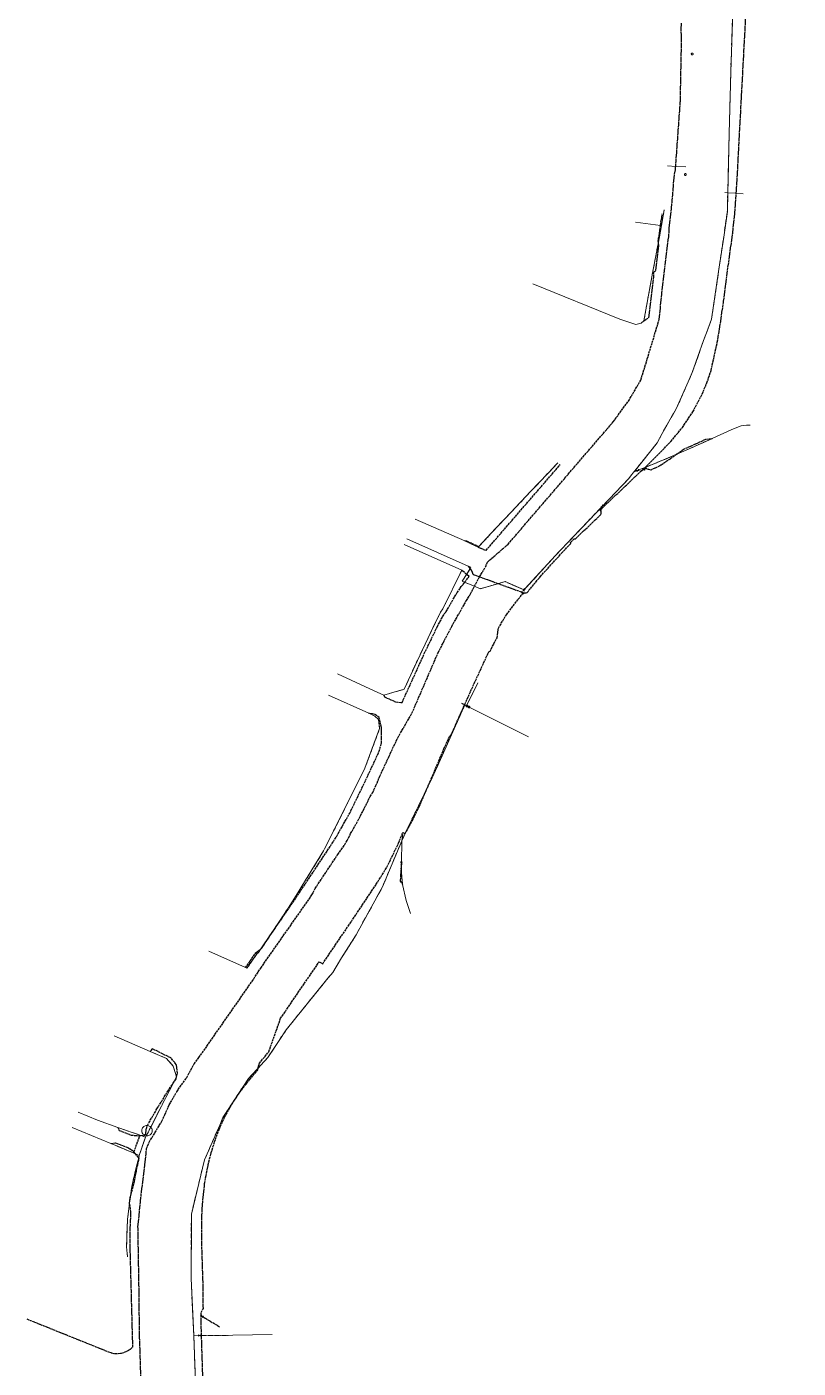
# Model space of a CAD drawing. Header units: metres. Extents: x 105265 to 106214, y 111498 to 118425.
# Drawn here: x 105337 to 105757, y 113276 to 114006 of the extents above; entities that cross this region are included whole.
import ezdxf

# ---------------------------------------------------------------- set-up
doc = ezdxf.new("R2010")
doc.units = ezdxf.units.M
doc.linetypes.add('DASHDOT', pattern=[3.556, 2.54, -0.508, 0, -0.508])
doc.linetypes.add('DASHED', pattern=[1.524, 1.27, -0.254])
for name, color, linetype, lineweight in [('30-RED-VANTI-EXIST', 52, 'CONTINUOUS', 13), ('30-RED-VANTI-PROY', 2, 'DASHED', 25), ('30-RED-VANTI-RETIRO', 8, 'DASHDOT', 13), ('30-RED-VANTI-SINCLAS', 9, 'CONTINUOUS', 5)]:
    doc.layers.add(name, color=color, linetype=linetype, lineweight=lineweight)

msp = doc.modelspace()

# ---------------------------------------------------------------- linework, layer by layer
at = {"layer": '30-RED-VANTI-EXIST'}
for points in [[(105718.4766, 113915.5228), (105718.6339, 113922.4429), (105719.2395, 113947.8099), (105720.1133, 113981.1787), (105721.1593, 114014.0323), (105729.4755, 114050.0875), (105734.4411, 114072.4395), (105742.8363, 114092.3855), (105747.7619, 114103.8245), (105751.6205, 114113.1251), (105754.0647, 114118.8853), (105754.9175, 114120.2685)], [(105667.4951, 113763.786), (105680.1245, 113779.5951), (105684.0887, 113786.9505), (105690.4821, 113798.0245), (105696.9487, 113812.7043), (105699.1993, 113817.8223), (105705.3189, 113835.2093), (105706.9035, 113839.4129), (105709.5815, 113846.7035), (105713.4545, 113872.7233), (105716.2765, 113891.3637), (105718.2471, 113905.4221), (105718.4766, 113915.5228)], [(105682.3915, 113897.7325), (105683.9317, 113906.1647)], [(105681.9188, 113897.7923), (105668.2485, 113899.5223)], [(105680.724, 113888.613), (105681.2773, 113891.5501), (105682.3915, 113897.7325)], [(105682.3915, 113897.7325), (105681.9188, 113897.7923)], [(105672.8413, 113845.9447), (105677.9175, 113873.7151), (105680.724, 113888.613)], [(105612.4173, 113866.0187), (105659.7657, 113846.7403), (105668.3915, 113843.8859), (105671.3289, 113844.5477), (105672.8413, 113845.9447)], [(105709.9483, 113781.8195), (105720.6113, 113786.7455), (105725.7081, 113788.7329), (105728.7459, 113789.0743), (105730.6871, 113789.0955)], [(105690.8139, 113773.3531), (105695.8653, 113775.5869), (105709.81, 113781.7583)], [(105709.81, 113781.7583), (105709.9483, 113781.8195)], [(105582.759, 113722.7682), (105592.1871, 113732.8885), (105600.7951, 113742.0307), (105611.2255, 113752.9865), (105620.5943, 113762.8875), (105626.1123, 113768.7307)], [(105673.5258, 113766.1676), (105686.9763, 113771.6561), (105690.8139, 113773.3531)], [(105650.7108, 113745.524), (105657.3937, 113752.5491), (105664.6119, 113760.0897), (105667.4729, 113763.7583), (105667.4951, 113763.786)], [(105667.4675, 113763.7759), (105667.4951, 113763.786)], [(105667.4951, 113763.786), (105668.8936, 113764.302)], [(105668.8936, 113764.302), (105669.5229, 113764.5341)], [(105669.5229, 113764.5341), (105670.1423, 113764.7869)], [(105670.1423, 113764.7869), (105673.5258, 113766.1676)], [(105608.1707, 113700.0563), (105616.3189, 113709.0111), (105624.6985, 113718.1733), (105634.4213, 113728.3751), (105646.7313, 113741.3689), (105649.788, 113744.5577)], [(105649.788, 113744.5577), (105650.2503, 113745.04)], [(105650.2503, 113745.04), (105650.7108, 113745.524)], [(105548.5285, 113737.9565), (105575.3865, 113726.1899)], [(105573.7895, 113710.2779), (105542.5065, 113724.2201)], [(105577.2139, 113712.5497), (105543.8545, 113727.3785)], [(105575.3865, 113726.1899), (105582.7569, 113722.7659), (105582.759, 113722.7682)], [(105531.4447, 113642.3125), (105542.5379, 113645.5413), (105549.6323, 113661.2385), (105558.1269, 113678.9291), (105562.2509, 113687.3605), (105563.5529, 113689.3089), (105573.7895, 113710.2779)], [(105575.3664, 113703.7362), (105574.0411, 113704.2841), (105576.3808, 113708.0165)], [(105576.3808, 113708.0165), (105578.41, 113711.2535)], [(105577.2139, 113712.5497), (105578.7813, 113711.8459)], [(105578.41, 113711.2535), (105578.7813, 113711.8459)], [(105580.7203, 113701.523), (105575.3664, 113703.7362)], [(105593.4822, 113702.9427), (105583.8755, 113700.2187), (105580.7203, 113701.523)], [(105607.6761, 113699.5403), (105597.3363, 113704.0355), (105593.4822, 113702.9427)], [(105607.7155, 113699.5561), (105608.1707, 113700.0563)], [(105506.1215, 113653.9289), (105526.2057, 113644.7301)], [(105523.1959, 113632.4793), (105501.3837, 113642.3057)], [(105526.2057, 113644.7301), (105531.4447, 113642.3125)], [(105576.6024, 113636.901), (105582.4749, 113648.9279)], [(105554.6552, 113590.9597), (105556.6659, 113595.0641), (105563.0769, 113609.3409), (105570.3429, 113625.6405), (105575.4687, 113636.9801)], [(105575.4687, 113636.9801), (105575.4739, 113636.9915)], [(105576.4095, 113636.5059), (105576.5296, 113636.7518)], [(105576.5296, 113636.7518), (105576.6024, 113636.901)], [(105577.7865, 113635.8341), (105577.9161, 113635.7688)], [(105577.9161, 113635.7688), (105578.0791, 113635.6868)], [(105578.0791, 113635.6868), (105578.2094, 113635.6212)], [(105578.2094, 113635.6212), (105610.0369, 113619.5949)], [(105523.1959, 113632.4793), (105526.5171, 113630.9751), (105528.4913, 113629.0111), (105529.1329, 113624.2481), (105521.1377, 113602.6599), (105509.9687, 113580.2261), (105504.1097, 113568.4927), (105498.6099, 113557.5737), (105486.8171, 113538.4053), (105484.7107, 113534.8575), (105479.3947, 113526.5269), (105473.1861, 113517.1453), (105464.5747, 113504.3884)], [(105542.9647, 113567.0861), (105543.4735, 113568.2677), (105550.3105, 113582.0911), (105554.6552, 113590.9597)], [(105463.0016, 113439.4658), (105464.5685, 113441.1465), (105468.2701, 113445.1877), (105474.3817, 113454.5017), (105478.3149, 113460.3799), (105500.2727, 113487.4777), (105503.5873, 113491.5317), (105508.4493, 113499.5143), (105516.3395, 113512.0267), (105530.6557, 113538.0225), (105537.3747, 113554.1033), (105541.2245, 113563.0444)], [(105541.2245, 113563.0444), (105541.1537, 113562.4857), (105540.9702, 113551.752)], [(105541.2245, 113563.0444), (105542.9647, 113567.0861)], [(105541.6775, 113566.6185), (105541.2245, 113563.0444)], [(105540.9582, 113550.4157), (105540.9517, 113545.6935), (105541.6127, 113539.3155)], [(105540.9591, 113551.0738), (105540.9582, 113550.4157)], [(105540.9702, 113551.752), (105540.9591, 113551.1059)], [(105540.9591, 113551.1059), (105540.9591, 113551.0944)], [(105540.9591, 113551.0944), (105540.9591, 113551.0738)], [(105541.6127, 113539.3155), (105541.6131, 113539.3123)], [(105541.6131, 113539.3123), (105543.4621, 113530.6543), (105545.9879, 113523.4921)], [(105464.5747, 113504.3884), (105462.9075, 113501.9185), (105462.4695, 113501.7309), (105456.9423, 113493.8159), (105456.1719, 113494.1247)], [(105436.1471, 113503.0617), (105456.1719, 113494.1247)], [(105404.2783, 113448.5791), (105384.6761, 113457.0793)], [(105416.8705, 113431.3201), (105418.6007, 113434.7953), (105416.8711, 113440.6239), (105413.1231, 113444.7853), (105404.2783, 113448.5791)], [(105428.0031, 113294.1739), (105426.5967, 113325.0861), (105426.7005, 113356.1701), (105426.7073, 113360.1233), (105433.8439, 113389.5933), (105442.1171, 113408.3821), (105443.8723, 113412.5921), (105452.6745, 113426.0883), (105457.8185, 113433.9061), (105463.0016, 113439.4658)], [(105404.6078, 113407.4334), (105409.1777, 113416.3455), (105412.8625, 113423.5423), (105416.5985, 113430.7737), (105416.8705, 113431.3201)], [(105386.6355, 113407.2611), (105375.6109, 113411.1647), (105365.1135, 113415.4757)], [(105382.9843, 113398.4681), (105361.8119, 113407.2599)], [(105399.2606, 113402.8254), (105386.6355, 113407.2611)], [(105398.3909, 113392.0465), (105401.7893, 113401.9369)], [(105401.7893, 113401.9369), (105399.2606, 113402.8254)], [(105401.7893, 113401.9369), (105402.1494, 113402.6392)], [(105402.1494, 113402.6392), (105404.6078, 113407.4334)], [(105383.0233, 113398.4518), (105382.9843, 113398.4681)], [(105396.261, 113392.9343), (105383.0233, 113398.4518)], [(105393.5247, 113369.3676), (105394.2815, 113375.1835), (105396.7541, 113385.4155), (105398.067, 113390.7343)], [(105398.3909, 113392.0465), (105396.261, 113392.9343)], [(105398.067, 113390.7343), (105398.3909, 113392.0465)], [(105391.9705, 113336.9167), (105391.4443, 113342.3861), (105391.9585, 113357.3315), (105393.0824, 113365.9685)], [(105393.0824, 113365.9685), (105393.5247, 113369.3676)], [(105411.7422, 113060.854), (105414.8959, 113074.2439), (105418.6849, 113090.1805), (105421.8379, 113103.1459), (105425.4523, 113118.3529), (105427.1001, 113125.4585), (105429.7213, 113148.0699), (105430.9415, 113158.1793), (105431.2885, 113188.0939), (105431.2295, 113210.0763), (105430.3547, 113234.7379), (105429.0251, 113264.9703), (105428.9703, 113268.0487), (105428.0031, 113294.1739)], [(105428.0031, 113294.1739), (105430.5395, 113294.1362)], [(105430.5395, 113294.1362), (105431.2077, 113294.1263)], [(105431.2077, 113294.1263), (105431.2199, 113294.1261), (105431.8757, 113294.1278)], [(105431.8757, 113294.1278), (105432.2416, 113294.1288)], [(105432.2416, 113294.1288), (105449.2547, 113294.1728)], [(105449.2547, 113294.1728), (105470.6925, 113294.5587)]]:
    msp.add_lwpolyline(points, dxfattribs=at)
at = {"layer": '30-RED-VANTI-PROY'}
for points in [[(105723.0949, 113915.2215), (105723.4981, 113920.8795), (105724.6913, 113944.0477), (105725.9483, 113967.4421), (105727.0603, 113988.3507), (105728.3959, 114013.3611), (105730.6783, 114040.3445), (105731.4573, 114048.1333), (105734.9819, 114053.5943), (105736.8243, 114065.2785), (105738.5657, 114072.6891), (105741.0411, 114081.8181), (105745.6237, 114095.1253), (105747.9125, 114101.3023), (105753.8317, 114113.7905), (105753.9255, 114115.2211), (105755.2749, 114117.9493), (105756.4833, 114118.6705), (105756.7763, 114119.1933)], [(105690.1611, 113929.8803), (105692.6955, 113965.3527), (105693.3699, 114000.1301), (105693.0577, 114003.8996), (105693.3521, 114007.6705)], [(105583.4243, 113706.6041), (105586.8215, 113712.3143), (105587.7547, 113714.6325), (105598.9577, 113724.3955), (105656.2147, 113790.9971), (105664.4907, 113802.2521), (105671.1805, 113813.6245), (105681.2393, 113846.7487), (105682.6437, 113861.1821), (105686.1241, 113889.7663), (105686.4437, 113891.9799), (105686.6545, 113896.3845), (105688.4809, 113913.0949), (105689.2835, 113923.9021), (105690.0407, 113928.1947), (105690.1611, 113929.8803)], [(105673.5258, 113766.1676), (105674.3509, 113766.9183), (105687.5483, 113780.3173), (105693.7847, 113787.9033), (105699.5411, 113796.4419), (105704.5447, 113806.0343), (105707.0653, 113812.0751), (105709.4217, 113818.9333), (105712.7867, 113834.2455), (105714.0181, 113841.3425), (105716.0761, 113855.6513), (105717.3825, 113865.7933), (105719.4105, 113880.8569), (105721.1805, 113893.5495), (105722.3117, 113904.2299), (105723.0949, 113915.2215)], [(105680.724, 113888.613), (105680.6439, 113889.0371), (105681.9188, 113897.7923)], [(105681.9188, 113897.7923), (105682.8307, 113904.0543)], [(105672.8413, 113845.9447), (105675.4879, 113847.4581), (105678.2631, 113869.7019), (105678.1443, 113872.2939), (105679.3405, 113873.3739), (105681.0559, 113886.8551), (105680.724, 113888.613)], [(105709.81, 113781.7583), (105706.3219, 113781.2709), (105694.4721, 113775.9419), (105690.8139, 113773.3531)], [(105709.8269, 113781.7607), (105709.81, 113781.7583)], [(105582.759, 113722.7682), (105582.7735, 113722.7363), (105586.9977, 113721.0491), (105627.4017, 113767.7741)], [(105690.8139, 113773.3531), (105687.1123, 113770.7337), (105681.5263, 113766.9799), (105676.7757, 113764.7241), (105673.4571, 113765.4648)], [(105649.9301, 113743.8466), (105660.4151, 113753.7869), (105668.5243, 113761.4809), (105671.0189, 113763.8865), (105673.5258, 113766.1676)], [(105672.8904, 113765.0971), (105671.0397, 113763.8925)], [(105672.9937, 113765.1644), (105672.8904, 113765.0971)], [(105673.0937, 113765.2295), (105672.9937, 113765.1644)], [(105673.1957, 113765.2958), (105673.0937, 113765.2295)], [(105673.3114, 113765.3712), (105673.1957, 113765.2958)], [(105673.4571, 113765.4648), (105673.3114, 113765.3712)], [(105607.7064, 113697.9558), (105609.1933, 113697.9645), (105616.4399, 113706.7247), (105628.0803, 113719.4737), (105633.0735, 113724.8413), (105632.9929, 113725.3281), (105634.9341, 113727.2817), (105635.6961, 113727.3995), (105646.2841, 113737.5799), (105649.6845, 113740.8543), (105649.4464, 113743.3855)], [(105649.4464, 113743.3855), (105649.4467, 113743.3881)], [(105649.4467, 113743.3881), (105649.5716, 113743.5068)], [(105649.5716, 113743.5068), (105649.6703, 113743.6003)], [(105649.6703, 113743.6003), (105649.7571, 113743.6826)], [(105649.7571, 113743.6826), (105649.8421, 113743.7632)], [(105649.8421, 113743.7632), (105649.9301, 113743.8466)], [(105575.3865, 113726.1899), (105576.3103, 113726.2333), (105582.4727, 113723.3975), (105582.759, 113722.7682)], [(105576.3808, 113708.0165), (105573.7895, 113710.2779)], [(105575.3664, 113703.7362), (105577.7431, 113706.8275), (105576.3808, 113708.0165)], [(105578.41, 113711.2535), (105577.846, 113711.933), (105577.2139, 113712.5497)], [(105579.9137, 113707.8821), (105579.5805, 113709.0759), (105579.0756, 113710.2079), (105578.41, 113711.2535)], [(105583.4243, 113706.6041), (105579.9137, 113707.8821)], [(105399.3193, 113270.1285), (105398.5125, 113295.2323), (105398.2719, 113318.7925), (105397.6749, 113353.1021), (105399.3349, 113370.0874), (105401.4145, 113387.0265), (105402.3683, 113395.7015), (105403.7365, 113399.1325), (105410.6769, 113410.6263), (105412.2229, 113414.1601), (105414.6719, 113419.5345), (105418.7411, 113426.5993), (105424.2061, 113434.4415), (105428.2239, 113441.8055), (105430.8503, 113445.2311), (105460.6313, 113487.9779), (105464.4493, 113493.9303), (105492.3233, 113533.6531), (105494.0397, 113537.1911), (105506.3939, 113555.7393), (105510.1557, 113561.0249), (105511.4993, 113563.2617), (105513.3459, 113567.0463), (105516.4725, 113572.5449), (105520.2381, 113579.6281), (105524.0165, 113587.2797), (105525.3595, 113589.4459), (105527.1071, 113593.1203), (105529.2391, 113598.2497), (105534.2291, 113609.1153), (105538.9769, 113619.1077), (105546.7089, 113632.5309), (105560.9165, 113665.4169), (105568.3634, 113679.7348), (105576.3435, 113693.7625), (105578.5697, 113697.4163), (105580.7203, 113701.523)], [(105531.4447, 113642.3125), (105531.6853, 113641.3857), (105537.8173, 113638.6529), (105539.3921, 113638.4233), (105541.3365, 113638.3957), (105553.4135, 113664.8939), (105560.4927, 113679.5345), (105564.2317, 113686.4679), (105565.3581, 113687.8193), (105571.2353, 113698.0883), (105573.5379, 113701.3579), (105575.3664, 113703.7362)], [(105580.7203, 113701.523), (105583.0645, 113705.9993), (105583.4243, 113706.6041)], [(105593.4822, 113702.9427), (105583.4243, 113706.6041)], [(105606.3253, 113698.2674), (105593.4822, 113702.9427)], [(105575.3224, 113637.0545), (105575.4911, 113637.4311), (105580.5581, 113648.6979), (105588.0341, 113664.8471), (105588.5417, 113665.7953), (105589.1713, 113666.2311), (105592.9833, 113673.5609), (105593.7291, 113678.7633), (105598.0473, 113686.0457), (105607.2045, 113697.9473), (105607.1347, 113697.9727)], [(105606.4416, 113698.2251), (105606.3253, 113698.2674)], [(105606.5542, 113698.1841), (105606.4416, 113698.2251)], [(105606.6691, 113698.1422), (105606.5542, 113698.1841)], [(105606.7996, 113698.0947), (105606.6691, 113698.1422)], [(105606.9511, 113698.0396), (105606.7996, 113698.0947)], [(105606.9744, 113698.0311), (105606.9511, 113698.0396)], [(105607.1347, 113697.9727), (105606.9744, 113698.0311)], [(105607.2089, 113697.9529), (105607.283, 113697.9533)], [(105607.283, 113697.9533), (105607.4245, 113697.9541)], [(105607.4245, 113697.9541), (105607.5632, 113697.955)], [(105607.5632, 113697.955), (105607.7064, 113697.9558)], [(105554.6552, 113590.9597), (105557.1987, 113596.8421), (105564.0953, 113613.1717), (105567.1157, 113619.8791), (105567.9125, 113620.5079), (105575.3224, 113637.0545)], [(105573.5821, 113637.9397), (105575.3224, 113637.0545)], [(105575.3224, 113637.0545), (105575.4687, 113636.9801)], [(105575.4687, 113636.9801), (105576.151, 113636.6331)], [(105576.151, 113636.6331), (105576.2806, 113636.5672)], [(105576.2806, 113636.5672), (105576.4432, 113636.4845)], [(105576.4432, 113636.4845), (105576.6283, 113636.3903), (105576.7255, 113636.3436)], [(105576.7255, 113636.3436), (105576.8899, 113636.2647)], [(105576.8899, 113636.2647), (105577.0213, 113636.2016)], [(105577.0213, 113636.2016), (105577.3374, 113636.0498)], [(105577.3374, 113636.0498), (105577.4687, 113635.9867)], [(105577.4687, 113635.9867), (105577.6332, 113635.9077)], [(105577.6332, 113635.9077), (105577.7865, 113635.8341)], [(105464.5747, 113504.3884), (105464.8317, 113504.5887), (105475.3317, 113520.0179), (105480.1823, 113527.0915), (105491.3701, 113543.6447), (105501.5071, 113558.8777), (105505.7755, 113565.6523), (105512.8191, 113578.1173), (105521.5009, 113595.9189), (105528.8597, 113611.7681), (105530.0703, 113616.0817), (105530.0511, 113624.7367), (105528.9031, 113630.1041), (105526.4883, 113631.8803), (105523.1959, 113632.4793)], [(105542.9647, 113567.0861), (105542.9817, 113567.0791), (105546.0857, 113572.4999), (105550.5727, 113581.5183), (105554.6552, 113590.9597)], [(105463.0016, 113439.4658), (105463.6993, 113442.1579), (105468.8107, 113448.3471), (105475.2527, 113466.5675), (105496.1737, 113497.2171), (105498.1423, 113496.2433), (105512.0487, 113516.7247), (105527.2819, 113539.5253), (105533.1059, 113548.7903), (105539.3813, 113561.8355), (105541.7331, 113567.5913), (105542.9647, 113567.0861)], [(105540.9066, 113550.4149), (105540.2679, 113541.2303), (105541.6127, 113539.3155)], [(105540.9531, 113551.0837), (105540.9066, 113550.4149)], [(105456.1719, 113494.1247), (105461.8493, 113502.2643), (105464.5747, 113504.3884)], [(105416.8705, 113431.3201), (105418.4045, 113433.5739), (105419.1075, 113436.7999), (105418.6327, 113441.3589), (105415.4671, 113445.0635), (105405.4215, 113450.0391), (105404.2783, 113448.5791)], [(105432.0115, 113305.0149), (105431.9851, 113306.6547), (105433.2249, 113308.7737), (105433.1373, 113320.9467), (105432.4927, 113341.0845), (105432.3737, 113350.4927), (105432.4579, 113359.5551), (105432.6093, 113363.2403), (105433.2889, 113370.9105), (105433.9459, 113376.7851), (105434.6783, 113381.0073), (105435.9239, 113387.1173), (105437.5715, 113393.6817), (105439.3375, 113399.3831), (105441.7845, 113406.1791), (105444.7881, 113412.7945), (105449.0169, 113420.3181), (105453.0055, 113426.3705), (105458.3855, 113433.1759), (105461.3705, 113436.7841), (105462.6943, 113438.2797), (105463.0016, 113439.4658)], [(105402.9209, 113408.2713), (105403.5725, 113409.8065), (105407.9995, 113417.3047), (105413.8521, 113426.8851), (105416.8705, 113431.3201)], [(105386.6355, 113407.2611), (105387.4443, 113405.6249), (105394.0419, 113403.0291), (105398.7407, 113402.7241)], [(105395.4381, 113393.9367), (105398.7407, 113402.7241)], [(105398.7407, 113402.7241), (105399.2606, 113402.8254)], [(105399.2606, 113402.8254), (105400.7729, 113403.1199), (105400.8866, 113403.1604)], [(105400.8866, 113403.1604), (105401.8683, 113403.5107), (105402.2541, 113406.7003), (105402.9209, 113408.2713)], [(105383.0233, 113398.4518), (105385.3503, 113398.9251), (105392.1521, 113396.2609), (105393.3449, 113395.6304), (105394.4463, 113394.8514), (105395.4381, 113393.9367)], [(105393.5247, 113369.3676), (105395.7603, 113377.9051), (105397.2827, 113386.0087), (105397.5607, 113386.8117), (105398.3121, 113390.4357), (105398.067, 113390.7343)], [(105396.261, 113392.9343), (105395.4381, 113393.9367)], [(105398.067, 113390.7343), (105396.261, 113392.9343)], [(105337.2145, 113303.0729), (105381.6445, 113285.1943), (105383.3436, 113284.5986), (105385.1143, 113284.2722), (105386.9141, 113284.2228), (105388.7, 113284.4518), (105390.4292, 113284.9535), (105392.0603, 113285.716), (105393.5542, 113286.721), (105394.8751, 113287.9445), (105393.4609, 113341.0345), (105393.4897, 113347.5583), (105393.4617, 113352.0807), (105393.8641, 113361.4319), (105393.0824, 113365.9685)], [(105393.0824, 113365.9685), (105393.0779, 113365.9947), (105393.4941, 113369.2507), (105393.5247, 113369.3676)], [(105431.9999, 113304.8203), (105432.0148, 113304.8134)], [(105432.0148, 113304.8134), (105432.0115, 113305.0149)], [(105432.0153, 113304.7793), (105432.0148, 113304.8134)], [(105432.0148, 113304.8134), (105432.0307, 113304.806)], [(105432.2416, 113294.1288), (105432.1257, 113297.9263), (105432.0153, 113304.7793)], [(105432.0307, 113304.806), (105432.1375, 113304.7566)], [(105432.1375, 113304.7566), (105432.2464, 113304.7063)], [(105432.2464, 113304.7063), (105432.3702, 113304.649)], [(105432.3702, 113304.649), (105432.5284, 113304.5751)], [(105432.5284, 113304.5751), (105432.6786, 113304.4857)], [(105432.6786, 113304.4857), (105432.7952, 113304.4158)], [(105432.7952, 113304.4158), (105432.8977, 113304.3543)], [(105432.8977, 113304.3543), (105432.9981, 113304.2941)], [(105432.9981, 113304.2941), (105433.1021, 113304.2318)], [(105433.1021, 113304.2318), (105442.2373, 113298.7551)], [(105433.0624, 113267.9681), (105432.9151, 113272.0663), (105432.2416, 113294.1288)]]:
    msp.add_lwpolyline(points, dxfattribs=at)
at = {"layer": '30-RED-VANTI-RETIRO'}
for points in [[(105718.4766, 113915.5228), (105718.6339, 113922.4429), (105719.2395, 113947.8099), (105720.1133, 113981.1787), (105721.1593, 114014.0323), (105729.4755, 114050.0875), (105734.4411, 114072.4395), (105742.8363, 114092.3855), (105747.7619, 114103.8245), (105751.6205, 114113.1251), (105754.0647, 114118.8853), (105754.9175, 114120.2685)], [(105667.4951, 113763.786), (105680.1245, 113779.5951), (105684.0887, 113786.9505), (105690.4821, 113798.0245), (105696.9487, 113812.7043), (105699.1993, 113817.8223), (105705.3189, 113835.2093), (105706.9035, 113839.4129), (105709.5815, 113846.7035), (105713.4545, 113872.7233), (105716.2765, 113891.3637), (105718.2471, 113905.4221), (105718.4766, 113915.5228)], [(105682.3915, 113897.7325), (105683.9317, 113906.1647)], [(105680.724, 113888.613), (105681.2773, 113891.5501), (105682.3915, 113897.7325)], [(105672.8413, 113845.9447), (105677.9175, 113873.7151), (105680.724, 113888.613)], [(105690.8139, 113773.3531), (105695.8653, 113775.5869), (105709.81, 113781.7583)], [(105709.81, 113781.7583), (105709.9483, 113781.8195)], [(105582.759, 113722.7682), (105592.1871, 113732.8885), (105600.7951, 113742.0307), (105611.2255, 113752.9865), (105620.5943, 113762.8875), (105626.1123, 113768.7307)], [(105673.5258, 113766.1676), (105686.9763, 113771.6561), (105690.8139, 113773.3531)], [(105650.7108, 113745.524), (105657.3937, 113752.5491), (105664.6119, 113760.0897), (105667.4729, 113763.7583), (105667.4951, 113763.786)], [(105667.4675, 113763.7759), (105667.4951, 113763.786)], [(105667.4951, 113763.786), (105668.8936, 113764.302)], [(105668.8936, 113764.302), (105669.5229, 113764.5341)], [(105669.5229, 113764.5341), (105670.1423, 113764.7869)], [(105670.1423, 113764.7869), (105673.5258, 113766.1676)], [(105608.1707, 113700.0563), (105616.3189, 113709.0111), (105624.6985, 113718.1733), (105634.4213, 113728.3751), (105646.7313, 113741.3689), (105649.788, 113744.5577)], [(105649.788, 113744.5577), (105650.2503, 113745.04)], [(105650.2503, 113745.04), (105650.7108, 113745.524)], [(105575.3865, 113726.1899), (105582.7569, 113722.7659), (105582.759, 113722.7682)], [(105531.4447, 113642.3125), (105542.5379, 113645.5413), (105549.6323, 113661.2385), (105558.1269, 113678.9291), (105562.2509, 113687.3605), (105563.5529, 113689.3089), (105573.7895, 113710.2779)], [(105575.3664, 113703.7362), (105574.0411, 113704.2841), (105576.3808, 113708.0165)], [(105576.3808, 113708.0165), (105578.41, 113711.2535)], [(105578.41, 113711.2535), (105578.7813, 113711.8459)], [(105580.7203, 113701.523), (105575.3664, 113703.7362)], [(105593.4822, 113702.9427), (105583.8755, 113700.2187), (105580.7203, 113701.523)], [(105607.6761, 113699.5403), (105597.3363, 113704.0355), (105593.4822, 113702.9427)], [(105607.7155, 113699.5561), (105608.1707, 113700.0563)], [(105576.6024, 113636.901), (105582.4749, 113648.9279)], [(105554.6552, 113590.9597), (105556.6659, 113595.0641), (105563.0769, 113609.3409), (105570.3429, 113625.6405), (105575.4687, 113636.9801)], [(105575.4687, 113636.9801), (105575.4739, 113636.9915)], [(105576.4095, 113636.5059), (105576.5296, 113636.7518)], [(105576.5296, 113636.7518), (105576.6024, 113636.901)], [(105523.1959, 113632.4793), (105526.5171, 113630.9751), (105528.4913, 113629.0111), (105529.1329, 113624.2481), (105521.1377, 113602.6599), (105509.9687, 113580.2261), (105504.1097, 113568.4927), (105498.6099, 113557.5737), (105486.8171, 113538.4053), (105484.7107, 113534.8575), (105479.3947, 113526.5269), (105473.1861, 113517.1453), (105464.5747, 113504.3884)], [(105542.9647, 113567.0861), (105543.4735, 113568.2677), (105550.3105, 113582.0911), (105554.6552, 113590.9597)], [(105463.0016, 113439.4658), (105464.5685, 113441.1465), (105468.2701, 113445.1877), (105474.3817, 113454.5017), (105478.3149, 113460.3799), (105500.2727, 113487.4777), (105503.5873, 113491.5317), (105508.4493, 113499.5143), (105516.3395, 113512.0267), (105530.6557, 113538.0225), (105537.3747, 113554.1033), (105541.2245, 113563.0444)], [(105541.2245, 113563.0444), (105542.9647, 113567.0861)], [(105540.9582, 113550.4157), (105540.9517, 113545.6935), (105541.6127, 113539.3155)], [(105540.9591, 113551.0738), (105540.9582, 113550.4157)], [(105540.9591, 113551.1059), (105540.9591, 113551.0944)], [(105540.9591, 113551.0944), (105540.9591, 113551.0738)], [(105541.6127, 113539.3155), (105541.6131, 113539.3123)], [(105464.5747, 113504.3884), (105462.9075, 113501.9185), (105462.4695, 113501.7309), (105456.9423, 113493.8159), (105456.1719, 113494.1247)], [(105416.8705, 113431.3201), (105418.6007, 113434.7953), (105416.8711, 113440.6239), (105413.1231, 113444.7853), (105404.2783, 113448.5791)], [(105428.0031, 113294.1739), (105426.5967, 113325.0861), (105426.7005, 113356.1701), (105426.7073, 113360.1233), (105433.8439, 113389.5933), (105442.1171, 113408.3821), (105443.8723, 113412.5921), (105452.6745, 113426.0883), (105457.8185, 113433.9061), (105463.0016, 113439.4658)], [(105404.6078, 113407.4334), (105409.1777, 113416.3455), (105412.8625, 113423.5423), (105416.5985, 113430.7737), (105416.8705, 113431.3201)], [(105399.2606, 113402.8254), (105386.6355, 113407.2611)], [(105398.3909, 113392.0465), (105401.7893, 113401.9369)], [(105401.7893, 113401.9369), (105399.2606, 113402.8254)], [(105401.7893, 113401.9369), (105402.1494, 113402.6392)], [(105402.1494, 113402.6392), (105404.6078, 113407.4334)], [(105383.0233, 113398.4518), (105382.9843, 113398.4681)], [(105396.261, 113392.9343), (105383.0233, 113398.4518)], [(105393.5247, 113369.3676), (105394.2815, 113375.1835), (105396.7541, 113385.4155), (105398.067, 113390.7343)], [(105398.3909, 113392.0465), (105396.261, 113392.9343)], [(105398.067, 113390.7343), (105398.3909, 113392.0465)], [(105391.9705, 113336.9167), (105391.4443, 113342.3861), (105391.9585, 113357.3315), (105393.0824, 113365.9685)], [(105393.0824, 113365.9685), (105393.5247, 113369.3676)], [(105411.7422, 113060.854), (105414.8959, 113074.2439), (105418.6849, 113090.1805), (105421.8379, 113103.1459), (105425.4523, 113118.3529), (105427.1001, 113125.4585), (105429.7213, 113148.0699), (105430.9415, 113158.1793), (105431.2885, 113188.0939), (105431.2295, 113210.0763), (105430.3547, 113234.7379), (105429.0251, 113264.9703), (105428.9703, 113268.0487), (105428.0031, 113294.1739)], [(105428.0031, 113294.1739), (105430.5395, 113294.1362)], [(105430.5395, 113294.1362), (105431.2077, 113294.1263)], [(105431.2077, 113294.1263), (105431.2199, 113294.1261), (105431.8757, 113294.1278)], [(105431.8757, 113294.1278), (105432.2416, 113294.1288)], [(105432.2416, 113294.1288), (105449.2547, 113294.1728)]]:
    msp.add_lwpolyline(points, dxfattribs=at)
at = {"layer": '30-RED-VANTI-SINCLAS'}
for points in [[(105699.1509, 113991.5121), (105699.064, 113991.5045), (105698.9798, 113991.4819), (105698.9008, 113991.4451), (105698.8294, 113991.3951), (105698.7677, 113991.3334), (105698.7177, 113991.262), (105698.6809, 113991.183), (105698.6583, 113991.0988), (105698.6507, 113991.012), (105698.6583, 113990.9251), (105698.6809, 113990.8409), (105698.7177, 113990.7619), (105698.7677, 113990.6905), (105698.8294, 113990.6288), (105698.9008, 113990.5788), (105698.9798, 113990.542), (105699.064, 113990.5194), (105699.1508, 113990.5118), (105699.2377, 113990.5194), (105699.3219, 113990.5419), (105699.4009, 113990.5788), (105699.4723, 113990.6288), (105699.534, 113990.6904), (105699.584, 113990.7618), (105699.6208, 113990.8409), (105699.6434, 113990.9251), (105699.651, 113991.0119), (105699.6434, 113991.0988), (105699.6209, 113991.183), (105699.584, 113991.262), (105699.534, 113991.3334), (105699.4724, 113991.3951), (105699.401, 113991.4451), (105699.3219, 113991.4819), (105699.2377, 113991.5045), (105699.1509, 113991.5121)], [(105690.1611, 113929.8803), (105685.6653, 113930.1365)], [(105695.6493, 113929.5675), (105690.1611, 113929.8803)], [(105695.4137, 113925.9345), (105695.3269, 113925.9269), (105695.2426, 113925.9044), (105695.1636, 113925.8675), (105695.0922, 113925.8176), (105695.0306, 113925.7559), (105694.9805, 113925.6845), (105694.9437, 113925.6055), (105694.9211, 113925.5213), (105694.9135, 113925.4345), (105694.9211, 113925.3476), (105694.9436, 113925.2634), (105694.9805, 113925.1844), (105695.0305, 113925.113), (105695.0921, 113925.0513), (105695.1635, 113925.0013), (105695.2425, 113924.9645), (105695.3267, 113924.9419), (105695.4135, 113924.9343), (105695.5004, 113924.9419), (105695.5846, 113924.9644), (105695.6636, 113925.0013), (105695.735, 113925.0512), (105695.7967, 113925.1129), (105695.8467, 113925.1843), (105695.8835, 113925.2633), (105695.9061, 113925.3475), (105695.9137, 113925.4343), (105695.9061, 113925.5212), (105695.8836, 113925.6054), (105695.8468, 113925.6844), (105695.7968, 113925.7558), (105695.7351, 113925.8175), (105695.6637, 113925.8675), (105695.5847, 113925.9043), (105695.5005, 113925.9269), (105695.4137, 113925.9345)], [(105716.8049, 113915.6319), (105718.4766, 113915.5228)], [(105718.4766, 113915.5228), (105723.0949, 113915.2215)], [(105723.0949, 113915.2215), (105726.7837, 113914.9809)], [(105668.8936, 113764.302), (105668.7541, 113764.5959), (105669.5229, 113764.5341)], [(105669.0849, 113763.8991), (105668.8936, 113764.302)], [(105669.5229, 113764.5341), (105669.0849, 113763.8991)], [(105670.1423, 113764.7869), (105669.9607, 113765.1691), (105669.5229, 113764.5341)], [(105669.5229, 113764.5341), (105670.2917, 113764.4725)], [(105670.2917, 113764.4725), (105670.1423, 113764.7869)], [(105672.8904, 113765.0971), (105672.7101, 113765.2851), (105672.8459, 113765.3185), (105672.9937, 113765.1644)], [(105673.2831, 113764.8629), (105673.2441, 113764.7285), (105672.8904, 113765.0971)], [(105673.0937, 113765.2295), (105672.9773, 113765.3507), (105673.1113, 113765.3837), (105673.1957, 113765.2958)], [(105672.9937, 113765.1644), (105673.2831, 113764.8629)], [(105673.3593, 113765.1253), (105673.3209, 113764.9927), (105673.0937, 113765.2295)], [(105673.1957, 113765.2958), (105673.3593, 113765.1253)], [(105673.3114, 113765.3712), (105673.2635, 113765.4211), (105673.4591, 113765.4693)], [(105673.4031, 113765.2759), (105673.3114, 113765.3712)], [(105673.4571, 113765.4648), (105673.4031, 113765.2759)], [(105673.4591, 113765.4693), (105673.4571, 113765.4648)], [(105673.6545, 113765.5173), (105673.5151, 113765.6627), (105673.4591, 113765.4693)], [(105673.4591, 113765.4693), (105673.6545, 113765.5173)], [(105673.8069, 113765.5549), (105673.9409, 113765.5879), (105673.5973, 113765.9459), (105673.5589, 113765.8133), (105673.8069, 113765.5549)], [(105674.0723, 113765.6201), (105674.2081, 113765.6537), (105673.6739, 113766.2101), (105673.6351, 113766.0757), (105674.0723, 113765.6201)], [(105649.788, 113744.5577), (105649.5141, 113744.8101), (105650.2503, 113745.04)], [(105650.0813, 113744.2875), (105649.788, 113744.5577)], [(105650.2503, 113745.04), (105650.0813, 113744.2875)], [(105650.7108, 113745.524), (105650.4191, 113745.7927), (105650.2503, 113745.04)], [(105650.2503, 113745.04), (105650.9865, 113745.2701)], [(105650.9865, 113745.2701), (105650.7108, 113745.524)], [(105649.2893, 113742.7737), (105649.2545, 113742.6383), (105648.7035, 113743.1779), (105648.8381, 113743.2155), (105649.2893, 113742.7737)], [(105649.3573, 113743.0385), (105649.3229, 113742.9047), (105648.9685, 113743.2519), (105649.1013, 113743.2891), (105649.3573, 113743.0385)], [(105649.3963, 113743.1905), (105649.2525, 113743.3313), (105649.4464, 113743.3855)], [(105649.4464, 113743.3855), (105649.3963, 113743.1905)], [(105649.4464, 113743.3855), (105649.6403, 113743.4395)], [(105649.4464, 113743.3855), (105649.4467, 113743.3881)], [(105649.5716, 113743.5068), (105649.4963, 113743.5805), (105649.4467, 113743.3881)], [(105649.7571, 113743.6826), (105649.5697, 113743.8661), (105649.5353, 113743.7325), (105649.6703, 113743.6003)], [(105649.6403, 113743.4395), (105649.5716, 113743.5068)], [(105649.9301, 113743.8466), (105649.6381, 113744.1325), (105649.6033, 113743.9971), (105649.8421, 113743.7632)], [(105649.6703, 113743.6003), (105649.7913, 113743.4817)], [(105649.7913, 113743.4817), (105649.9243, 113743.5189), (105649.7571, 113743.6826)], [(105649.8421, 113743.7632), (105650.0545, 113743.5553)], [(105650.0545, 113743.5553), (105650.1891, 113743.5929), (105649.9301, 113743.8466)], [(105606.3393, 113698.0619), (105606.1997, 113698.0671), (105606.3253, 113698.2674)], [(105606.3253, 113698.2674), (105606.6093, 113698.7205), (105606.6747, 113698.5969), (105606.4416, 113698.2251)], [(105606.4416, 113698.2251), (105606.3393, 113698.0619)], [(105606.6125, 113698.0519), (105606.4745, 113698.0569), (105606.5542, 113698.1841)], [(105606.5542, 113698.1841), (105606.7381, 113698.4775), (105606.8027, 113698.3555), (105606.6691, 113698.1422)], [(105606.6691, 113698.1422), (105606.6125, 113698.0519)], [(105606.7693, 113698.0463), (105606.7996, 113698.0947)], [(105606.9511, 113698.0396), (105606.7693, 113698.0463)], [(105606.7996, 113698.0947), (105606.8761, 113698.2169), (105606.9703, 113698.0389)], [(105606.9703, 113698.0389), (105606.9511, 113698.0396)], [(105606.9703, 113698.0389), (105606.9744, 113698.0311)], [(105607.1347, 113697.9727), (105607.1717, 113698.0317), (105606.9703, 113698.0389)], [(105606.9744, 113698.0311), (105607.0647, 113697.8611)], [(105607.6707, 113698.7861), (105607.0263, 113699.2101), (105607.7155, 113699.5561)], [(105607.0647, 113697.8611), (105607.1347, 113697.9727)], [(105607.1381, 113697.7225), (105607.2027, 113697.6005), (105607.4245, 113697.9541)], [(105607.283, 113697.9533), (105607.1381, 113697.7225)], [(105607.2661, 113697.4811), (105607.3315, 113697.3575), (105607.7064, 113697.9558)], [(105607.5632, 113697.955), (105607.2661, 113697.4811)], [(105607.4245, 113697.9541), (105607.4663, 113698.0209), (105607.3285, 113698.0259), (105607.283, 113697.9533)], [(105607.7064, 113697.9558), (105607.7411, 113698.0111), (105607.6015, 113698.0161), (105607.5632, 113697.955)], [(105607.7155, 113699.5561), (105607.6707, 113698.7861)], [(105608.1707, 113700.0563), (105607.7605, 113700.3261), (105607.7155, 113699.5561)], [(105607.7155, 113699.5561), (105608.4049, 113699.9023)], [(105608.4049, 113699.9023), (105608.1707, 113700.0563)], [(105576.151, 113636.6331), (105576.121, 113636.5585), (105576.1038, 113636.4799), (105576.0998, 113636.3996), (105576.1091, 113636.3197), (105576.1314, 113636.2424), (105576.1662, 113636.1699), (105576.2125, 113636.1041), (105576.269, 113636.0469), (105576.3342, 113635.9998), (105576.4063, 113635.964), (105576.4832, 113635.9407), (105576.563, 113635.9304), (105576.6434, 113635.9334), (105576.7221, 113635.9496), (105576.7972, 113635.9785), (105576.8664, 113636.0195), (105576.9279, 113636.0713), (105576.98, 113636.1326), (105577.0213, 113636.2016)], [(105576.5851, 113636.9021), (105576.5086, 113636.8959), (105576.434, 113636.8778), (105576.3633, 113636.8481), (105576.298, 113636.8077), (105576.24, 113636.7575), (105576.1906, 113636.6988), (105576.151, 113636.6331)], [(105576.2806, 113636.5672), (105576.2598, 113636.515), (105576.2478, 113636.46), (105576.2451, 113636.4039), (105576.2517, 113636.348), (105576.2674, 113636.2941), (105576.2918, 113636.2434), (105576.3241, 113636.1974), (105576.3636, 113636.1574), (105576.4092, 113636.1245), (105576.4595, 113636.0995), (105576.5133, 113636.0831), (105576.5691, 113636.0758), (105576.6252, 113636.0778), (105576.6803, 113636.0891), (105576.7328, 113636.1092), (105576.7812, 113636.1377), (105576.8243, 113636.1738), (105576.8609, 113636.2165), (105576.8899, 113636.2647)], [(105576.5296, 113636.7518), (105576.4776, 113636.7389), (105576.4282, 113636.7179), (105576.3828, 113636.6895), (105576.3424, 113636.6543), (105576.3081, 113636.6132), (105576.2806, 113636.5672)], [(105576.4432, 113636.4845), (105576.4335, 113636.459), (105576.4283, 113636.4322), (105576.4278, 113636.4049), (105576.432, 113636.3779), (105576.4408, 113636.352), (105576.4539, 113636.3281), (105576.471, 113636.3068), (105576.4914, 113636.2887), (105576.5147, 113636.2744), (105576.5401, 113636.2644), (105576.5669, 113636.2589), (105576.5942, 113636.2581), (105576.6212, 113636.262), (105576.6471, 113636.2705), (105576.6712, 113636.2834), (105576.6927, 113636.3002), (105576.711, 113636.3205), (105576.7255, 113636.3436)], [(105576.5851, 113636.5739), (105576.5599, 113636.5718), (105576.5354, 113636.5658), (105576.5122, 113636.5559), (105576.4909, 113636.5424), (105576.472, 113636.5257), (105576.4559, 113636.5062), (105576.4432, 113636.4845)], [(105576.5851, 113636.7567), (105576.5296, 113636.7518)], [(105576.6024, 113636.901), (105576.5851, 113636.9021)], [(105576.8899, 113636.2647), (105576.9111, 113636.3182), (105576.9229, 113636.3746), (105576.9251, 113636.4321), (105576.9175, 113636.4892), (105576.9004, 113636.5442), (105576.8744, 113636.5955), (105576.84, 113636.6417), (105576.7984, 113636.6814), (105576.7506, 113636.7136), (105576.6982, 113636.7373), (105576.6424, 113636.7518), (105576.5851, 113636.7567)], [(105576.7255, 113636.3436), (105576.7357, 113636.3685), (105576.7416, 113636.3948), (105576.7429, 113636.4216), (105576.7396, 113636.4483), (105576.7319, 113636.4741), (105576.7199, 113636.4982), (105576.704, 113636.5198), (105576.6846, 113636.5385), (105576.6624, 113636.5536), (105576.6379, 113636.5648), (105576.6119, 113636.5716), (105576.5851, 113636.5739)], [(105577.0213, 113636.2016), (105577.0506, 113636.2766), (105577.0672, 113636.3554), (105577.0705, 113636.4358), (105577.0605, 113636.5157), (105577.0374, 113636.5929), (105577.0019, 113636.6651), (105576.9549, 113636.7305), (105576.8978, 113636.7873), (105576.8321, 113636.8338), (105576.7596, 113636.8689), (105576.6823, 113636.8915), (105576.6024, 113636.901)], [(105577.3374, 113636.0498), (105577.3076, 113635.971), (105577.2919, 113635.8883), (105577.2908, 113635.8041), (105577.3041, 113635.721), (105577.3317, 113635.6414), (105577.3725, 113635.5678), (105577.4255, 113635.5023), (105577.4889, 113635.4469), (105577.561, 113635.4034), (105577.6395, 113635.3729), (105577.7221, 113635.3565), (105577.8063, 113635.3545), (105577.8895, 113635.3672), (105577.9694, 113635.394), (105578.0433, 113635.4342), (105578.1093, 113635.4865), (105578.1652, 113635.5495), (105578.2094, 113635.6212)], [(105577.7753, 113636.3259), (105577.6977, 113636.3196), (105577.622, 113636.301), (105577.5503, 113636.2705), (105577.4844, 113636.2289), (105577.426, 113636.1774), (105577.3766, 113636.1171), (105577.3374, 113636.0498)], [(105577.4687, 113635.9867), (105577.4479, 113635.9316), (105577.4369, 113635.8737), (105577.4361, 113635.8147), (105577.4454, 113635.7566), (105577.4647, 113635.7009), (105577.4933, 113635.6493), (105577.5304, 113635.6035), (105577.5748, 113635.5648), (105577.6252, 113635.5343), (105577.6802, 113635.513), (105577.738, 113635.5015), (105577.7969, 113635.5001), (105577.8552, 113635.509), (105577.9111, 113635.5277), (105577.9629, 113635.5559), (105578.009, 113635.5925), (105578.0481, 113635.6366), (105578.0791, 113635.6868)], [(105577.7753, 113636.1805), (105577.7209, 113636.176), (105577.6679, 113636.1629), (105577.6177, 113636.1415), (105577.5716, 113636.1123), (105577.5307, 113636.0762), (105577.4961, 113636.0339), (105577.4687, 113635.9867)], [(105577.6332, 113635.9077), (105577.6235, 113635.8822), (105577.6184, 113635.8553), (105577.618, 113635.828), (105577.6224, 113635.801), (105577.6313, 113635.7752), (105577.6446, 113635.7513), (105577.6618, 113635.7301), (105577.6824, 113635.7121), (105577.7058, 113635.698), (105577.7312, 113635.6881), (105577.7581, 113635.6828), (105577.7854, 113635.6822), (105577.8124, 113635.6863), (105577.8383, 113635.695), (105577.8623, 113635.7081), (105577.8837, 113635.7251), (105577.9018, 113635.7456), (105577.9161, 113635.7688)], [(105577.7753, 113635.9977), (105577.7501, 113635.9956), (105577.7255, 113635.9895), (105577.7022, 113635.9796), (105577.6808, 113635.966), (105577.6619, 113635.9493), (105577.6458, 113635.9297), (105577.6332, 113635.9077)], [(105578.2094, 113635.6212), (105578.2401, 113635.6977), (105578.2574, 113635.7782), (105578.2608, 113635.8606), (105578.2503, 113635.9423), (105578.2262, 113636.0211), (105578.1891, 113636.0947), (105578.1401, 113636.1609), (105578.0806, 113636.218), (105578.0123, 113636.2641), (105577.9372, 113636.2981), (105577.8574, 113636.3189), (105577.7753, 113636.3259)], [(105578.0791, 113635.6868), (105578.1006, 113635.7403), (105578.1127, 113635.7968), (105578.1151, 113635.8544), (105578.1078, 113635.9117), (105578.0909, 113635.9669), (105578.065, 113636.0184), (105578.0307, 113636.0648), (105577.989, 113636.1048), (105577.9412, 113636.1371), (105577.8887, 113636.1609), (105577.8328, 113636.1755), (105577.7753, 113636.1805)], [(105577.9161, 113635.7688), (105577.9261, 113635.7937), (105577.9317, 113635.8198), (105577.9328, 113635.8465), (105577.9294, 113635.8731), (105577.9216, 113635.8986), (105577.9095, 113635.9225), (105577.8936, 113635.944), (105577.8743, 113635.9625), (105577.8522, 113635.9775), (105577.8278, 113635.9886), (105577.802, 113635.9954), (105577.7753, 113635.9977)], [(105540.5565, 113551.7451), (105540.9702, 113551.752)], [(105540.9531, 113551.0837), (105540.5565, 113551.7451)], [(105540.9531, 113551.0837), (105540.5787, 113550.4095)], [(105540.5787, 113550.4095), (105540.9066, 113550.4149)], [(105540.9066, 113550.4149), (105540.9582, 113550.4157)], [(105540.9591, 113551.0944), (105540.9531, 113551.0837)], [(105540.9591, 113551.0738), (105540.9531, 113551.0837)], [(105540.9582, 113550.4157), (105541.3499, 113550.4221), (105540.9591, 113551.0738)], [(105540.9702, 113551.752), (105541.3277, 113551.7579), (105540.9591, 113551.0944)], [(105402.5705, 113408.2939), (105402.0974, 113408.2542), (105401.6376, 113408.1364), (105401.2038, 113407.9437), (105400.808, 113407.6815), (105400.4614, 113407.3572), (105400.1737, 113406.9796), (105399.9527, 113406.5595), (105399.8048, 113406.1084), (105399.7339, 113405.639), (105399.7422, 113405.1644), (105399.8293, 113404.6978), (105399.9928, 113404.2521), (105400.2282, 113403.8399), (105400.529, 113403.4726), (105400.8866, 113403.1604)], [(105400.8866, 113403.1604), (105401.2775, 113402.9191), (105401.7021, 113402.7438), (105402.1494, 113402.6392)], [(105402.1494, 113402.6392), (105402.62, 113402.6083), (105403.0893, 113402.6556), (105403.5442, 113402.7798), (105403.9724, 113402.9775), (105404.362, 113403.2433), (105404.7022, 113403.5699), (105404.9838, 113403.9482), (105405.199, 113404.3678), (105405.3419, 113404.8173), (105405.4085, 113405.2842), (105405.3969, 113405.7556), (105405.3076, 113406.2187), (105405.143, 113406.6606), (105404.9075, 113407.0693), (105404.6078, 113407.4334)], [(105402.9209, 113408.2713), (105402.5705, 113408.2939)], [(105404.6078, 113407.4334), (105404.2456, 113407.7474), (105403.8357, 113407.9961), (105403.39, 113408.1724), (105402.9209, 113408.2713)], [(105431.8971, 113304.5743), (105431.7573, 113304.5743), (105432.0115, 113305.0149)], [(105432.0153, 113304.7793), (105431.8971, 113304.5743)], [(105432.0115, 113305.0149), (105432.1427, 113305.2423), (105432.2125, 113305.1213), (105432.0307, 113304.806)], [(105432.0307, 113304.806), (105432.0153, 113304.7793)], [(105432.1703, 113304.5743), (105432.0323, 113304.5743), (105432.1375, 113304.7566)], [(105432.1375, 113304.7566), (105432.2803, 113305.0041), (105432.3493, 113304.8847), (105432.2464, 113304.7063)], [(105432.2464, 113304.7063), (105432.1703, 113304.5743)], [(105432.3273, 113304.5745), (105432.3702, 113304.649)], [(105432.5284, 113304.5751), (105432.3273, 113304.5745)], [(105432.3702, 113304.649), (105432.4279, 113304.7489), (105432.5284, 113304.5751)], [(105432.5284, 113304.5751), (105432.6293, 113304.4003)], [(105432.6786, 113304.4857), (105432.7299, 113304.5747), (105432.5284, 113304.5751)], [(105432.6293, 113304.4003), (105432.6786, 113304.4857)], [(105432.7952, 113304.4158), (105432.7079, 113304.2643)], [(105432.7079, 113304.2643), (105432.7769, 113304.1449), (105432.8977, 113304.3543)], [(105432.8977, 113304.3543), (105433.0249, 113304.5749), (105432.8869, 113304.5747), (105432.7952, 113304.4158)], [(105432.9981, 113304.2941), (105432.8445, 113304.0279)], [(105432.8445, 113304.0279), (105432.9147, 113303.9067), (105433.1021, 113304.2318)], [(105433.1021, 113304.2318), (105433.2999, 113304.5749), (105433.1601, 113304.5749), (105432.9981, 113304.2941)], [(105430.5395, 113294.1362), (105430.5339, 113294.5017), (105431.2077, 113294.1263)], [(105430.5457, 113293.7303), (105430.5395, 113294.1362)], [(105431.2077, 113294.1263), (105430.5457, 113293.7303)], [(105431.8757, 113294.1278), (105431.8697, 113294.5221), (105431.2077, 113294.1263)], [(105431.2077, 113294.1263), (105431.8815, 113293.7509)], [(105431.8815, 113293.7509), (105431.8757, 113294.1278)]]:
    msp.add_lwpolyline(points, dxfattribs=at)

doc.saveas('drawing.dxf')
